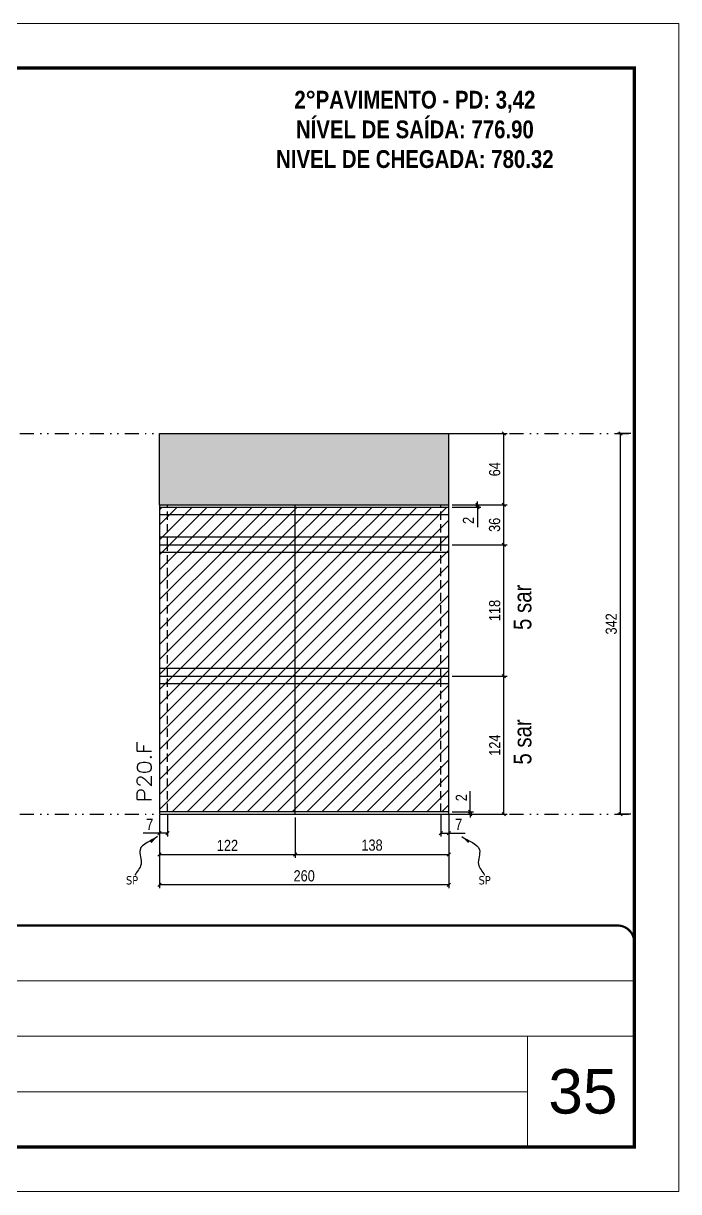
# Model space of a CAD drawing. Extents: x 14400 to 27878, y -21631 to 6985.
# Drawn here: x 18479 to 19068, y -3254 to -2204 of the extents above; entities that cross this region are included whole.
import ezdxf

# ---------------------------------------------------------------- set-up
doc = ezdxf.new("R2010")
doc.units = 0
for name, pattern in [('CONTINUO', [0]), ('DASHED', [0.75, 0.5, -0.25]), ('DIVIDE2', [0.625, 0.25, -0.125, 0, -0.125, 0, -0.125]), ('HIDDEN', [0.375, 0.25, -0.125])]:
    doc.linetypes.add(name, pattern=pattern)
for name, color, linetype, lineweight in [('CARIMBO', 255, 'Continuous', 9), ('Folhas', 255, 'Continuous', 9), ('Hachura', 251, 'Continuous', 9), ('SARRAFO DE PRESSAO', 251, 'DASHED', 9), ('Texto Seção', 7, 'Continuous', 15)]:
    doc.layers.add(name, color=color, linetype=linetype, lineweight=lineweight)
for name, color, linetype in [('COTA', 241, 'Continuous'), ('NOMENCLATURA', 7, 'Continuous'), ('Nível', 160, 'Continuous'), ('Painéis', 200, 'Continuous'), ('SARR_2.2x7', 40, 'Continuous'), ('Sarrafo de Pressão', 42, 'HIDDEN'), ('texto', 7, 'Continuous')]:
    doc.layers.add(name, color=color, linetype=linetype)
doc.styles.add('ARIAL', font='arial.ttf')
doc.styles.add('ARIAL_NARROW', font='ARIALN.TTF', dxfattribs={"height": 0.2})
doc.styles.add('COTA TECNICA', font='techl___.ttf', dxfattribs={"height": 10})
doc.styles.add('COTA TECNICA-50', font='techl___.ttf', dxfattribs={"height": 10})
doc.styles.add('REGUA-120', font='ROMANS.shx', dxfattribs={"height": 15})
doc.styles.add('ROMANC', font='techb___.ttf', dxfattribs={"height": 2.5})
doc.styles.get("Standard").update_dxf_attribs({"font": 'arial.ttf'})
doc.dimstyles.new('COTA PAINEL-50', dxfattribs={"dimtxt": 10, "dimasz": 3, "dimexe": 3, "dimexo": 3, "dimgap": 3, "dimtad": 1, "dimdec": 1, "dimzin": 12, "dimdsep": 46, "dimtxsty": 'COTA TECNICA-50', "dimblk1": 'OBLIQUE', "dimblk2": 'OBLIQUE', "dimsah": 1, "dimcen": 0.9, "dimclrd": 4, "dimclre": 4, "dimclrt": 240, "dimadec": 1, "dimazin": 3, "dimtfac": 1, "dimtdec": 1, "dimtmove": 0, "dimatfit": 3, "dimfxl": 1, "dimtolj": 1, "dimtzin": 12, "dimarcsym": 0})
doc.dimstyles.new('PAINEL', dxfattribs={"dimtxt": 10, "dimasz": 3, "dimexe": 3, "dimexo": 3, "dimgap": 3, "dimtad": 1, "dimdec": 1, "dimzin": 12, "dimdsep": 46, "dimtxsty": 'COTA TECNICA', "dimblk1": 'OBLIQUE', "dimblk2": 'OBLIQUE', "dimsah": 1, "dimcen": 0.9, "dimclrd": 4, "dimclre": 4, "dimclrt": 240, "dimadec": 1, "dimazin": 3, "dimtfac": 1, "dimtdec": 1, "dimtmove": 0, "dimatfit": 3, "dimfxl": 1, "dimtolj": 1, "dimtzin": 12, "dimarcsym": 0})
doc.dimstyles.get("Standard").update_dxf_attribs({"dimtxt": 0.18, "dimasz": 0.18, "dimexe": 0.18, "dimexo": 0.0625, "dimgap": 0.09, "dimtad": 0, "dimtih": 1, "dimtoh": 1, "dimdec": 4, "dimzin": 0, "dimdsep": 46, "dimtxsty": 'Standard', "dimcen": 0.09, "dimadec": 0, "dimazin": 0, "dimtfac": 1, "dimtdec": 4, "dimtofl": 0, "dimtmove": 0, "dimatfit": 3, "dimfxl": 1, "dimtolj": 1, "dimtzin": 0, "dimarcsym": 0})

# ---------------------------------------------------------------- blocks, each defined once
blk = doc.blocks.new('9999999999')
at = {"color": 30, "linetype": 'CONTINUO'}
for p, q in [((98564.6, 34379.6), (99584, 34379.6)), ((98564.6, 34329.8), (99488, 34329.8)), ((99584, 34329.8), (99488, 34329.8)), ((99488, 34329.8), (99488, 34230.2)), ((98564.6, 34280), (99488, 34280))]:
    blk.add_line(p, q, dxfattribs=at)
at = {"color": 30, "linetype": 'CONTINUO', "const_width": 2}
blk.add_lwpolyline([(99584, 34230.2), (99584, 34414.4, 0.414214), (99569, 34429.4), (98229, 34429.4, 0.414214), (98214, 34414.4), (98214, 34245.2, 0.414214), (98229, 34230.2), (99584, 34230.2)], format="xyb", dxfattribs=at)
at = {"layer": 'Folhas'}
blk.add_lwpolyline([(98139, 34190.2), (99624, 34190.2), (99624, 35240.2), (98139, 35240.2)], close=True, dxfattribs=at)
at = {"layer": 'Folhas', "color": 30, "const_width": 3}
blk.add_lwpolyline([(98214, 34230.2), (99584, 34230.2), (99584, 35200.2), (98214, 35200.2)], close=True, dxfattribs=at)
blk = doc.blocks.new('_Oblique')
at = {"color": 0, "linetype": 'ByBlock', "lineweight": -2}
blk.add_line((-0.5, -0.5), (0.5, 0.5), dxfattribs=at)
blk = doc.blocks.new('*D1193')
at = {"layer": 'COTA', "color": 4, "lineweight": -2, "transparency": 16777216}
for p, q in [((18601.8, -2915.6), (18601.8, -2981.2)), ((18861.8, -2915.6), (18861.8, -2981.2)), ((18861.8, -2978.2), (18601.8, -2978.2))]:
    blk.add_line(p, q, dxfattribs=at)
at = {"layer": 'Defpoints', "color": 0, "transparency": 16777216}
for p in [(18601.8, -2912.6), (18861.8, -2912.6), (18601.8, -2978.2)]:
    blk.add_point(p, dxfattribs=at)
at = {"layer": 'COTA', "color": 4, "lineweight": -2, "transparency": 16777216, "xscale": 3, "yscale": 3, "zscale": 3, "rotation": 180}
blk.add_blockref('_Oblique', (18601.8, -2978.2), dxfattribs=at)
at = {"layer": 'COTA', "color": 4, "lineweight": -2, "transparency": 16777216, "xscale": 3, "yscale": 3, "zscale": 3}
blk.add_blockref('_Oblique', (18861.8, -2978.2), dxfattribs=at)
at = {"layer": 'COTA', "color": 240, "transparency": 16777216, "insert": (18731.8, -2970.1), "char_height": 10, "attachment_point": 5, "style": 'COTA TECNICA'}
blk.add_mtext('\\A1;260', dxfattribs=at)
blk = doc.blocks.new('*D1194')
at = {"layer": 'COTA', "color": 4, "lineweight": -2, "transparency": 16777216}
for p, q in [((18854.8, -2915.6), (18854.8, -2934.8)), ((18861.8, -2917.6), (18861.8, -2934.8)), ((18854.8, -2931.8), (18861.8, -2931.8)), ((18861.8, -2931.8), (18876.5, -2931.8))]:
    blk.add_line(p, q, dxfattribs=at)
at = {"layer": 'Defpoints', "color": 0, "transparency": 16777216}
for p in [(18854.8, -2912.6), (18861.8, -2914.6), (18861.8, -2931.8)]:
    blk.add_point(p, dxfattribs=at)
at = {"layer": 'COTA', "color": 4, "lineweight": -2, "transparency": 16777216, "xscale": 3, "yscale": 3, "zscale": 3, "rotation": 180}
blk.add_blockref('_Oblique', (18854.8, -2931.8), dxfattribs=at)
at = {"layer": 'COTA', "color": 4, "lineweight": -2, "transparency": 16777216, "xscale": 3, "yscale": 3, "zscale": 3}
blk.add_blockref('_Oblique', (18861.8, -2931.8), dxfattribs=at)
at = {"layer": 'COTA', "color": 240, "transparency": 16777216, "insert": (18870.7, -2923.8), "char_height": 10, "attachment_point": 5, "style": 'COTA TECNICA-50'}
blk.add_mtext('\\A1;7', dxfattribs=at)
blk = doc.blocks.new('*D1195')
at = {"layer": 'COTA', "color": 4, "lineweight": -2, "transparency": 16777216}
for p, q in [((18601.8, -2917.6), (18601.8, -2934.8)), ((18608.8, -2915.6), (18608.8, -2934.8)), ((18601.8, -2931.8), (18587.1, -2931.8)), ((18608.8, -2931.8), (18601.8, -2931.8))]:
    blk.add_line(p, q, dxfattribs=at)
at = {"layer": 'Defpoints', "color": 0, "transparency": 16777216}
for p in [(18601.8, -2914.6), (18608.8, -2912.6), (18601.8, -2931.8)]:
    blk.add_point(p, dxfattribs=at)
at = {"layer": 'COTA', "color": 4, "lineweight": -2, "transparency": 16777216, "xscale": 3, "yscale": 3, "zscale": 3, "rotation": 180}
blk.add_blockref('_Oblique', (18601.8, -2931.8), dxfattribs=at)
at = {"layer": 'COTA', "color": 4, "lineweight": -2, "transparency": 16777216, "xscale": 3, "yscale": 3, "zscale": 3}
blk.add_blockref('_Oblique', (18608.8, -2931.8), dxfattribs=at)
at = {"layer": 'COTA', "color": 240, "transparency": 16777216, "insert": (18592.9, -2923.8), "char_height": 10, "attachment_point": 5, "style": 'COTA TECNICA-50'}
blk.add_mtext('\\A1;7', dxfattribs=at)
blk = doc.blocks.new('*D1196')
at = {"layer": 'COTA', "color": 4, "lineweight": -2, "transparency": 16777216}
for p, q in [((18881.1, -2912.6), (18881.1, -2893.8)), ((18864.8, -2912.6), (18884.1, -2912.6)), ((18864.8, -2914.6), (18884.1, -2914.6)), ((18881.1, -2914.6), (18881.1, -2912.6)), ((18881.1, -2914.6), (18881.1, -2917.6))]:
    blk.add_line(p, q, dxfattribs=at)
at = {"layer": 'Defpoints', "color": 0, "transparency": 16777216}
for p in [(18861.8, -2912.6), (18861.8, -2914.6), (18881.1, -2914.6)]:
    blk.add_point(p, dxfattribs=at)
at = {"layer": 'COTA', "color": 4, "lineweight": -2, "transparency": 16777216, "xscale": 3, "yscale": 3, "zscale": 3}
for p, rotation in [((18881.1, -2912.6), 270), ((18881.1, -2914.6), 90)]:
    blk.add_blockref('_Oblique', p, dxfattribs=dict(at, rotation=rotation))
at = {"layer": 'COTA', "color": 240, "transparency": 16777216, "insert": (18873.1, -2899.8), "char_height": 10, "attachment_point": 5, "rotation": 90, "style": 'COTA TECNICA-50'}
blk.add_mtext('\\A1;2', dxfattribs=at)
blk = doc.blocks.new('*D1205')
at = {"layer": 'COTA', "color": 4, "lineweight": -2, "transparency": 16777216}
for p, q in [((18723.8, -2917.6), (18723.8, -2953.8)), ((18861.8, -2917.6), (18861.8, -2953.8)), ((18723.8, -2950.8), (18861.8, -2950.8))]:
    blk.add_line(p, q, dxfattribs=at)
at = {"layer": 'Defpoints', "color": 0, "transparency": 16777216}
for p in [(18723.8, -2914.6), (18861.8, -2914.6), (18861.8, -2950.8)]:
    blk.add_point(p, dxfattribs=at)
at = {"layer": 'COTA', "color": 4, "lineweight": -2, "transparency": 16777216, "xscale": 3, "yscale": 3, "zscale": 3, "rotation": 180}
blk.add_blockref('_Oblique', (18723.8, -2950.8), dxfattribs=at)
at = {"layer": 'COTA', "color": 4, "lineweight": -2, "transparency": 16777216, "xscale": 3, "yscale": 3, "zscale": 3}
blk.add_blockref('_Oblique', (18861.8, -2950.8), dxfattribs=at)
at = {"layer": 'COTA', "color": 240, "transparency": 16777216, "insert": (18792.8, -2942.5), "char_height": 10, "attachment_point": 5, "style": 'COTA TECNICA'}
blk.add_mtext('\\A1;138', dxfattribs=at)
blk = doc.blocks.new('*D1206')
at = {"layer": 'COTA', "color": 4, "lineweight": -2, "transparency": 16777216}
for p, q in [((18601.8, -2917.6), (18601.8, -2953.8)), ((18723.8, -2917.6), (18723.8, -2953.8)), ((18601.8, -2950.8), (18723.8, -2950.8))]:
    blk.add_line(p, q, dxfattribs=at)
at = {"layer": 'Defpoints', "color": 0, "transparency": 16777216}
for p in [(18601.8, -2914.6), (18723.8, -2914.6), (18723.8, -2950.8)]:
    blk.add_point(p, dxfattribs=at)
at = {"layer": 'COTA', "color": 4, "lineweight": -2, "transparency": 16777216, "xscale": 3, "yscale": 3, "zscale": 3, "rotation": 180}
blk.add_blockref('_Oblique', (18601.8, -2950.8), dxfattribs=at)
at = {"layer": 'COTA', "color": 4, "lineweight": -2, "transparency": 16777216, "xscale": 3, "yscale": 3, "zscale": 3}
blk.add_blockref('_Oblique', (18723.8, -2950.8), dxfattribs=at)
at = {"layer": 'COTA', "color": 240, "transparency": 16777216, "insert": (18662.8, -2942.7), "char_height": 10, "attachment_point": 5, "style": 'COTA TECNICA'}
blk.add_mtext('\\A1;122', dxfattribs=at)
blk = doc.blocks.new('*D1204')
at = {"layer": 'COTA', "color": 4, "lineweight": -2, "transparency": 16777216}
for p, q in [((18864.8, -2790.6), (18914.2, -2790.6)), ((18911.2, -2914.6), (18911.2, -2790.6)), ((18864.8, -2914.6), (18914.2, -2914.6))]:
    blk.add_line(p, q, dxfattribs=at)
at = {"layer": 'Defpoints', "color": 0, "transparency": 16777216}
for p in [(18861.8, -2790.6), (18911.2, -2790.6), (18861.8, -2914.6)]:
    blk.add_point(p, dxfattribs=at)
at = {"layer": 'COTA', "color": 4, "lineweight": -2, "transparency": 16777216, "xscale": 3, "yscale": 3, "zscale": 3}
for p, rotation in [((18911.2, -2790.6), 90), ((18911.2, -2914.6), 270)]:
    blk.add_blockref('_Oblique', p, dxfattribs=dict(at, rotation=rotation))
at = {"layer": 'COTA', "color": 240, "transparency": 16777216, "insert": (18903.1, -2852.6), "char_height": 10, "attachment_point": 5, "rotation": 90, "style": 'COTA TECNICA'}
blk.add_mtext('\\A1;124', dxfattribs=at)
blk = doc.blocks.new('*D1665')
at = {"layer": 'COTA', "color": 4, "lineweight": -2, "transparency": 16777216}
for p, q in [((18864.8, -2572.6), (18914.2, -2572.6)), ((18911.2, -2636.6), (18911.2, -2572.6)), ((18864.8, -2636.6), (18914.2, -2636.6))]:
    blk.add_line(p, q, dxfattribs=at)
at = {"layer": 'Defpoints', "color": 0, "transparency": 16777216}
for p in [(18861.8, -2572.6), (18911.2, -2572.6), (18861.8, -2636.6)]:
    blk.add_point(p, dxfattribs=at)
at = {"layer": 'COTA', "color": 4, "lineweight": -2, "transparency": 16777216, "xscale": 3, "yscale": 3, "zscale": 3}
for p, rotation in [((18911.2, -2572.6), 90), ((18911.2, -2636.6), 270)]:
    blk.add_blockref('_Oblique', p, dxfattribs=dict(at, rotation=rotation))
at = {"layer": 'COTA', "color": 240, "transparency": 16777216, "insert": (18903.1, -2604.6), "char_height": 10, "attachment_point": 5, "rotation": 90, "style": 'COTA TECNICA'}
blk.add_mtext('\\A1;64', dxfattribs=at)
blk = doc.blocks.new('*D1707')
at = {"layer": 'COTA', "color": 4, "lineweight": -2, "transparency": 16777216}
for p, q in [((18864.8, -2672.6), (18914.2, -2672.6)), ((18911.2, -2790.6), (18911.2, -2672.6)), ((18864.8, -2790.6), (18914.2, -2790.6))]:
    blk.add_line(p, q, dxfattribs=at)
at = {"layer": 'Defpoints', "color": 0, "transparency": 16777216}
for p in [(18861.8, -2672.6), (18911.2, -2672.6), (18861.8, -2790.6)]:
    blk.add_point(p, dxfattribs=at)
at = {"layer": 'COTA', "color": 4, "lineweight": -2, "transparency": 16777216, "xscale": 3, "yscale": 3, "zscale": 3}
for p, rotation in [((18911.2, -2672.6), 90), ((18911.2, -2790.6), 270)]:
    blk.add_blockref('_Oblique', p, dxfattribs=dict(at, rotation=rotation))
at = {"layer": 'COTA', "color": 240, "transparency": 16777216, "insert": (18903.1, -2731.6), "char_height": 10, "attachment_point": 5, "rotation": 90, "style": 'COTA TECNICA'}
blk.add_mtext('\\A1;118', dxfattribs=at)
blk = doc.blocks.new('*D2020')
at = {"layer": 'COTA', "color": 4, "lineweight": -2, "transparency": 16777216}
for p, q in [((19025.5, -2572.6), (19013.1, -2572.6)), ((19016.1, -2914.6), (19016.1, -2572.6)), ((19025.5, -2914.6), (19013.1, -2914.6))]:
    blk.add_line(p, q, dxfattribs=at)
at = {"layer": 'Defpoints', "color": 0, "transparency": 16777216}
for p in [(19016.1, -2572.6), (19028.5, -2572.6), (19028.5, -2914.6)]:
    blk.add_point(p, dxfattribs=at)
at = {"layer": 'COTA', "color": 4, "lineweight": -2, "transparency": 16777216, "xscale": 3, "yscale": 3, "zscale": 3}
for p, rotation in [((19016.1, -2572.6), 90), ((19016.1, -2914.6), 270)]:
    blk.add_blockref('_Oblique', p, dxfattribs=dict(at, rotation=rotation))
at = {"layer": 'COTA', "color": 240, "transparency": 16777216, "insert": (19007.9, -2743.6), "char_height": 10, "attachment_point": 5, "rotation": 90, "style": 'COTA TECNICA'}
blk.add_mtext('\\A1;342', dxfattribs=at)
blk = doc.blocks.new('*D2029')
at = {"layer": 'COTA', "color": 4, "lineweight": -2, "transparency": 16777216}
for p, q in [((18864.8, -2636.6), (18914.2, -2636.6)), ((18911.2, -2672.6), (18911.2, -2636.6)), ((18864.8, -2672.6), (18914.2, -2672.6))]:
    blk.add_line(p, q, dxfattribs=at)
at = {"layer": 'Defpoints', "color": 0, "transparency": 16777216}
for p in [(18861.8, -2636.6), (18911.2, -2636.6), (18861.8, -2672.6)]:
    blk.add_point(p, dxfattribs=at)
at = {"layer": 'COTA', "color": 4, "lineweight": -2, "transparency": 16777216, "xscale": 3, "yscale": 3, "zscale": 3}
for p, rotation in [((18911.2, -2636.6), 90), ((18911.2, -2672.6), 270)]:
    blk.add_blockref('_Oblique', p, dxfattribs=dict(at, rotation=rotation))
at = {"layer": 'COTA', "color": 240, "transparency": 16777216, "insert": (18903, -2654.6), "char_height": 10, "attachment_point": 5, "rotation": 90, "style": 'COTA TECNICA'}
blk.add_mtext('\\A1;36', dxfattribs=at)
blk = doc.blocks.new('*D2358')
at = {"layer": 'COTA', "color": 4, "lineweight": -2, "transparency": 16777216}
for p, q in [((18887.5, -2636.6), (18887.5, -2633.6)), ((18864.8, -2636.6), (18890.5, -2636.6)), ((18864.8, -2638.6), (18890.5, -2638.6)), ((18887.5, -2636.6), (18887.5, -2638.6)), ((18887.5, -2638.6), (18887.5, -2656.7))]:
    blk.add_line(p, q, dxfattribs=at)
at = {"layer": 'Defpoints', "color": 0, "transparency": 16777216}
for p in [(18861.8, -2636.6), (18861.8, -2638.6), (18887.5, -2638.6)]:
    blk.add_point(p, dxfattribs=at)
at = {"layer": 'COTA', "color": 4, "lineweight": -2, "transparency": 16777216, "xscale": 3, "yscale": 3, "zscale": 3}
for p, rotation in [((18887.5, -2636.6), 270), ((18887.5, -2638.6), 90)]:
    blk.add_blockref('_Oblique', p, dxfattribs=dict(at, rotation=rotation))
at = {"layer": 'COTA', "color": 240, "transparency": 16777216, "insert": (18879.5, -2650.6), "char_height": 10, "attachment_point": 5, "rotation": 90, "style": 'COTA TECNICA'}
blk.add_mtext('\\A1;2', dxfattribs=at)

msp = doc.modelspace()

# ---------------------------------------------------------------- hatches: boundary and pattern name
at = {"layer": 'COTA'}
h = msp.add_hatch(dxfattribs=at)
h.set_pattern_fill('AR-CONC', color=256, scale=0.03)
h.set_pattern_definition([(50, (0, 1184.575), (5.4655401, -0.4781726), [0.5715, -6.2865]), (355, (0, 1184.575), (-1.0573026, 5.7317054), [0.4572, -5.0292175]), (100.451445, (0.4555, 1184.535), (4.4082374, 5.2535326), [0.4857003, -5.3427073]), (46.1842, (0, 1186.099), (8.1323712, -1.2612698), [0.85725, -9.42975]), (96.635558, (0.678, 1185.994), (7.122124, 7.4227837), [0.7285507, -8.0140682]), (351.18415, (0, 1186.099), (7.122124, 7.4227837), [0.685799, -7.543792]), (21, (0.762, 1185.718), (4.5484317, -3.0679559), [0.5715, -6.2865]), (326, (0.762, 1185.718), (1.8540609, 5.525639), [0.4572, -5.0292]), (71.451445, (1.141, 1185.4624), (6.4024926, 2.457683), [0.4857003, -5.3426981]), (37.5, (0, 1184.5751), (0.0926581, 2.53665117), [0, -4.96824, 0, -5.1054, 0, -5.04825]), (7.5, (0, 1184.575), (2.00458988, 3.00541724), [0, -2.91084, 0, -4.85394, 0, -1.92405]), (327.5, (-1.6993, 1184.5751), (4.06771786, -0.17186232), [0, -1.905, 0, -5.9436, 0, -7.8867]), (317.5, (-2.4613, 1184.575), (4.44387544, 0.7627947), [0, -2.4765, 0, -3.94716, 0, -5.6007])])
h.paths.add_polyline_path([(18601.8, -2572.59), (18601.8, -2636.59), (18861.8, -2636.59), (18861.8, -2572.59)])
at = {"layer": 'Hachura', "linetype": 'ByBlock'}
h = msp.add_hatch(dxfattribs=at)
h.set_pattern_fill('ANSI31', color=256, scale=3)
h.paths.add_polyline_path([(18355.98, -2636.59), (18355.98, -2572.59), (18159.98, -2572.59), (18159.98, -2636.59)])
h.paths.add_polyline_path([(18389.98, -2790.59), (18389.98, -2672.59), (18159.98, -2672.59), (18159.98, -2790.59)])
h.paths.add_polyline_path([(18159.98, -2790.59), (18159.98, -2912.59), (18389.98, -2912.59), (18389.98, -2790.59)])
h.paths.add_polyline_path([(18601.8, -2790.59), (18601.8, -2912.59), (18723.8, -2912.59), (18723.8, -2790.59)])
h.paths.add_polyline_path([(18723.8, -2912.59), (18861.8, -2912.59), (18861.8, -2790.59), (18723.8, -2790.59)])
h.paths.add_polyline_path([(18861.8, -2790.59), (18861.8, -2672.59), (18723.8, -2672.59), (18723.8, -2790.59)])
h.paths.add_polyline_path([(18723.8, -2672.59), (18601.8, -2672.59), (18601.8, -2790.59), (18723.8, -2790.59)])
h = msp.add_hatch(dxfattribs=at)
h.set_pattern_fill('ANSI31', color=256, scale=3)
h.paths.add_polyline_path([(17785.91, -2636.61), (17766.91, -2636.61), (17766.91, -2798.59), (17785.91, -2798.59)])
h.paths.add_polyline_path([(17984.47, -2646.61), (17960.47, -2646.61), (17960.47, -2798.61), (17984.47, -2798.61)])
h.paths.add_polyline_path([(18389.98, -2646.59), (18355.98, -2646.59), (18355.98, -2636.59), (18159.98, -2636.59), (18159.98, -2670.59), (18389.98, -2670.59)])
h.paths.add_polyline_path([(18723.8, -2638.59), (18601.8, -2638.59), (18601.8, -2672.59), (18723.8, -2672.59)])
h.paths.add_polyline_path([(18861.8, -2638.59), (18723.8, -2638.59), (18723.8, -2672.59), (18861.8, -2672.59)])

# ---------------------------------------------------------------- linework, layer by layer
at = {"layer": 'COTA'}
for p, q in [((18601.8, -2572.59), (18861.8, -2572.59)), ((18601.8, -2636.59), (18601.8, -2572.59)), ((18861.8, -2636.59), (18861.8, -2572.59))]:
    msp.add_line(p, q, dxfattribs=at)
at = {"layer": 'Nível', "color": 4, "linetype": 'DIVIDE2', "ltscale": 50}
for p, q in [((17658.47, -2572.59), (19028.47, -2572.59)), ((17658.47, -2914.59), (19028.47, -2914.59))]:
    msp.add_line(p, q, dxfattribs=at)
at = {"layer": 'Painéis'}
for p, q in [((18601.8, -2636.59), (18601.8, -2912.59)), ((18601.8, -2636.59), (18861.8, -2636.59)), ((18601.8, -2638.59), (18861.8, -2638.59)), ((18723.8, -2914.59), (18723.8, -2636.59)), ((18861.8, -2912.59), (18861.8, -2636.59)), ((18601.8, -2672.59), (18861.8, -2672.59)), ((18601.8, -2790.59), (18861.8, -2790.59))]:
    msp.add_line(p, q, dxfattribs=at)
msp.add_lwpolyline([(18861.8, -2912.59), (18601.8, -2912.59), (18601.8, -2914.59), (18861.8, -2914.59)], close=True, dxfattribs=at)
at = {"layer": 'SARR_2.2x7'}
for p, q in [((18861.8, -2645.59), (18601.8, -2645.59)), ((18861.8, -2665.59), (18601.8, -2665.59)), ((18861.8, -2679.59), (18601.8, -2679.59)), ((18861.8, -2783.59), (18601.8, -2783.59)), ((18861.8, -2797.59), (18601.8, -2797.59))]:
    msp.add_line(p, q, dxfattribs=at)
at = {"layer": 'Sarrafo de Pressão', "ltscale": 30}
for p, q in [((18608.8, -2672.59), (18608.8, -2636.59)), ((18854.8, -2672.59), (18854.8, -2636.59)), ((18608.8, -2790.59), (18608.8, -2672.59)), ((18854.8, -2790.59), (18854.8, -2672.59)), ((18608.8, -2912.59), (18608.8, -2790.59)), ((18854.8, -2912.59), (18854.8, -2790.59))]:
    msp.add_line(p, q, dxfattribs=at)

# ---------------------------------------------------------------- block references
at = {"layer": 'SARRAFO DE PRESSAO', "color": 6, "linetype": 'ByBlock'}
msp.add_blockref('9999999999', (-80555.51, -37444.08), dxfattribs=at)

# ---------------------------------------------------------------- texts
at = {"layer": 'CARIMBO', "style": 'ARIAL'}
msp.add_text('35', height=40, dxfattribs=at).set_placement((18951.33, -3183.73))
at = {"layer": 'NOMENCLATURA', "style": 'ARIAL_NARROW'}
for p in [(18936.05, -2749.07), (18936.05, -2870.07)]:
    msp.add_text('5 sar', height=16, rotation=90, dxfattribs=at).set_placement(p)
at = {"layer": 'NOMENCLATURA', "color": 2, "insert": (18831.31, -2237.81), "char_height": 16, "attachment_point": 2, "style": 'ROMANC'}
msp.add_mtext_dynamic_manual_height_columns('\\P2°PAVIMENTO - PD: 3,42\\PNÍVEL DE SAÍDA: 776.90\\PNIVEL DE CHEGADA: 780.32', width=432.3511, gutter_width=1, heights=[0], dxfattribs=at)
at = {"layer": 'texto', "color": 0, "char_height": 7.5, "attachment_point": 5}
for insert in [(18577.03, -2974.08), (18894.05, -2974.08)]:
    msp.add_mtext('{\\fTahoma|b0|i0|c0|p34;\\C4;SP}', dxfattribs=dict(at, insert=insert))
at = {"layer": 'Texto Seção', "style": 'REGUA-120', "width": 1.1}
msp.add_text('P20.F', height=13, rotation=90, dxfattribs=at).set_placement((18594.55, -2903.83))

# ---------------------------------------------------------------- dimensions: what is measured, and where the dimension line sits
at = {"layer": 'COTA'}
for base, p1, p2, angle, dimstyle, picture, middle in [((18911.17, -2572.59), (18861.8, -2636.59), (18861.8, -2572.59), 90, 'PAINEL', '*D1665', (18903.07, -2604.59)), ((19016.09, -2572.59), (19028.47, -2914.59), (19028.47, -2572.59), 90, 'PAINEL', '*D2020', (19007.87, -2743.59)), ((18887.46, -2638.59), (18861.8, -2636.59), (18861.8, -2638.59), 90, 'PAINEL', '*D2358', (18879.46, -2650.65)), ((18911.17, -2636.59), (18861.8, -2672.59), (18861.8, -2636.59), 90, 'PAINEL', '*D2029', (18902.95, -2654.59)), ((18911.17, -2672.59), (18861.8, -2790.59), (18861.8, -2672.59), 90, 'PAINEL', '*D1707', (18903.08, -2731.59)), ((18911.17, -2790.59), (18861.8, -2914.59), (18861.8, -2790.59), 90, 'PAINEL', '*D1204', (18903.1, -2852.59)), ((18601.8, -2931.83), (18608.8, -2912.59), (18601.8, -2914.59), 180, 'COTA PAINEL-50', '*D1195', (18592.94, -2923.76))]:
    dim = msp.add_linear_dim(base=base, p1=p1, p2=p2, angle=angle, dimstyle=dimstyle, dxfattribs=at)
    dim.commit()
    dim.dimension.update_dxf_attribs({"geometry": picture, "text_midpoint": middle})
dim = msp.add_linear_dim(base=(18881.06, -2914.59), p1=(18861.8, -2912.59), p2=(18861.8, -2914.59), angle=90, dimstyle='COTA PAINEL-50', dxfattribs=at)
dim.commit()
dim.dimension.update_dxf_attribs({"geometry": '*D1196', "text_midpoint": (18881.06, -2899.84), "dimtype": 160})
dim = msp.add_linear_dim(base=(18601.8, -2978.21), p1=(18861.8, -2912.59), p2=(18601.8, -2912.59), angle=180, dimstyle='PAINEL', override={"dimarcsym": 2}, dxfattribs=at)
dim.commit()
dim.dimension.update_dxf_attribs({"geometry": '*D1193', "text_midpoint": (18731.8, -2970.11)})
for base, p1, p2, dimstyle, picture, middle in [((18723.8, -2950.77), (18601.8, -2914.59), (18723.8, -2914.59), 'PAINEL', '*D1206', (18662.8, -2942.71)), ((18861.8, -2931.83), (18854.8, -2912.59), (18861.8, -2914.59), 'COTA PAINEL-50', '*D1194', (18870.67, -2923.76))]:
    dim = msp.add_linear_dim(base=base, p1=p1, p2=p2, dimstyle=dimstyle, dxfattribs=at)
    dim.commit()
    dim.dimension.update_dxf_attribs({"geometry": picture, "text_midpoint": middle})
dim = msp.add_linear_dim(base=(18861.8, -2950.77), p1=(18723.8, -2914.59), p2=(18861.8, -2914.59), dimstyle='PAINEL', override={"dimtmove": 1}, dxfattribs=at)
dim.commit()
dim.dimension.update_dxf_attribs({"geometry": '*D1205', "text_midpoint": (18792.8, -2942.53)})

# ---------------------------------------------------------------- leaders
at = {"layer": 'COTA', "path_type": 1}
for points in [[(18599.97, -2934.77), (18584.19, -2946.61), (18585.11, -2959.61), (18579.56, -2969.39)], [(18873.63, -2934.77), (18889.42, -2946.61), (18888.49, -2959.61), (18894.04, -2969.39)]]:
    msp.add_leader(points, dimstyle='Standard', override={"dimasz": 8}, dxfattribs=at)

doc.saveas('drawing.dxf')
